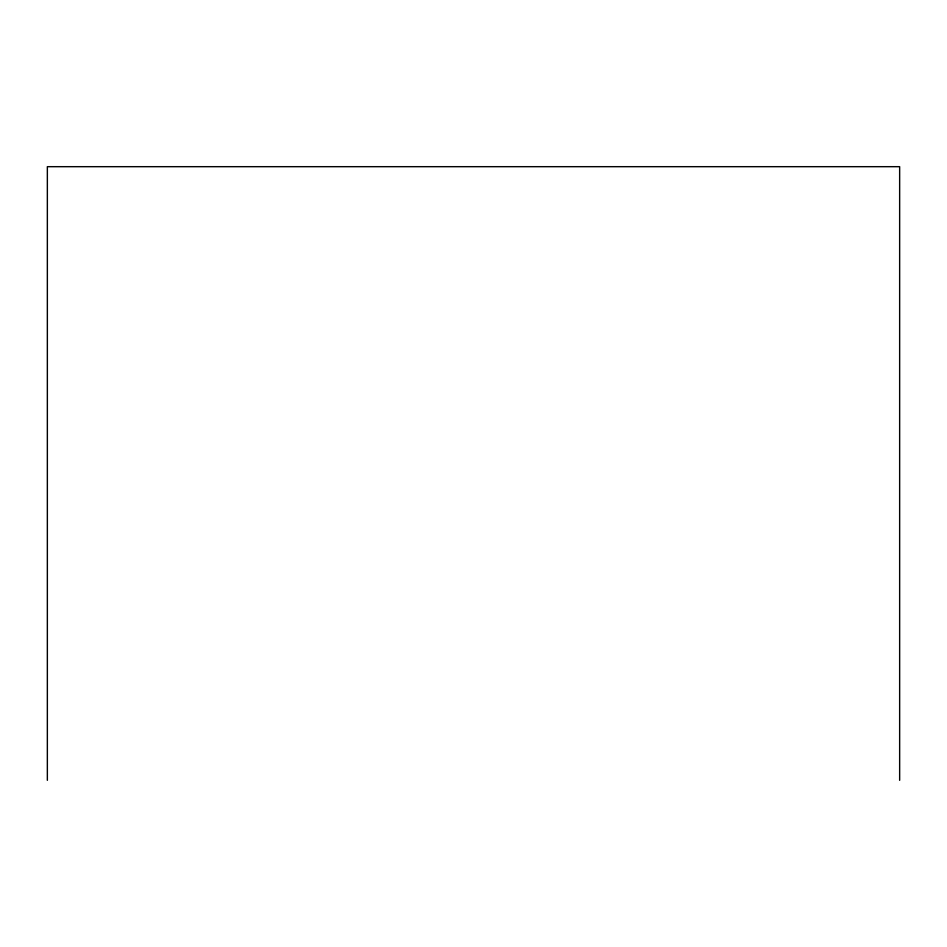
<?xml version="1.0" encoding="UTF-8"?>
<svg xmlns="http://www.w3.org/2000/svg" width="947" height="947" viewBox="0 0 947 947"><rect width="100%" height="100%" fill="white"/><g stroke="black" fill="none" stroke-linecap="round" stroke-linejoin="round"><path stroke-width="1.42" d="M899.65 780.316L899.65 166.684L47.35 166.684L47.35 780.316"/></g></svg>
